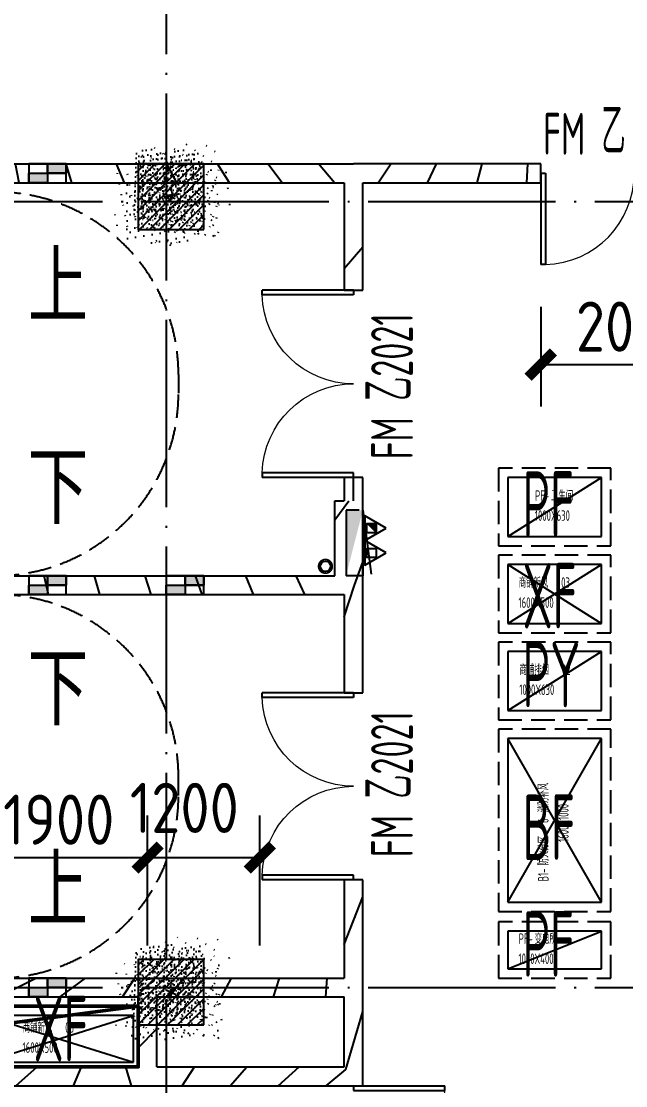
# Model space of a CAD drawing. Header units: inches. Extents: x 0 to 1813292486, y 0 to 3473589894.
# Drawn here: x 600589136 to 600595595, y 3473278568 to 3473289943 of the extents above; entities that cross this region are included whole.
import ezdxf
from ezdxf.enums import TextEntityAlignment as Align
from ezdxf.xclip import XClip

# ---------------------------------------------------------------- set-up
doc = ezdxf.new("R2010")
doc.units = ezdxf.units.IN
doc.header["$LTSCALE"] = 1000
doc.header["$MEASUREMENT"] = 0
doc.header["$XCLIPFRAME"] = 2
doc.linetypes.add('AX-MALL-GIRD-200$0$DOTE', pattern=[2.4200000000000004, 2, -0.2, 0.02, -0.2])
doc.linetypes.add('AX-MALL-WALL-P02-QT$0$DASH', pattern=[0.35, 0.25, -0.1])
for name, color, linetype in [('A-Anno-Note', 241, 'Continuous'), ('AX-MALL-DIM-P02$0$A-Anno-Dims', 3, 'Continuous'), ('AX-MALL-DIM-P02$0$A-Detl-Thin', 131, 'Continuous'), ('AX-MALL-GIRD-200$0$A-Grid', 222, 'AX-MALL-GIRD-200$0$DOTE'), ('AX-MALL-P02-200$0$A-Anno-Note', 241, 'Continuous'), ('AX-MALL-WALL-P02$0$A-Anno-Note', 241, 'Continuous'), ('AX-MALL-WALL-P02-QT$0$A-Accs', 181, 'Continuous'), ('AX-MALL-WALL-P02-QT$0$A-Anno-Dims', 3, 'Continuous'), ('AX-MALL-WALL-P02-QT$0$A-Anno-Note', 241, 'Continuous'), ('AX-MALL-WALL-P02-QT$0$A-Detl-Patt', 8, 'Continuous'), ('AX-MALL-WALL-P02-QT$0$A-Detl-Thin', 131, 'Continuous'), ('AX-MALL-WALL-P02-QT$0$A-Strs', 151, 'Continuous'), ('AX-MALL-WALL-P02-QT$0$A-Wall', 2, 'Continuous'), ('AX-MALL-WALL-P02-QT$0$A-Wall-Patt', 13, 'Continuous'), ('AX-MALL-WALL-P02-QT$0$A-Wind', 4, 'Continuous'), ('AX-MALL-WORD-P02$0$A-Wind-Iden', 11, 'Continuous'), ('AX-MALL-ZTKD-P02$0$A-Anno-Note', 241, 'Continuous'), ('MX-MALL-P02-LG$0$M-AC-DUCT-FLG', 40, 'Continuous'), ('MX-MALL-P02-LG$0$M-AC-DUCT-PAD', 70, 'Continuous'), ('MX-MALL-P02-LG$0$M-VT-DUCT-EAD', 4, 'Continuous'), ('MX-MALL-P02-LG$0$M-VT-DUCT-FLG', 40, 'Continuous'), ('MX-MALL-P02-LG$0$M-VT-DUCT-SAD', 90, 'Continuous'), ('MX-MALL-P02-LG$0$M-VT-DUCT-SED', 150, 'Continuous'), ('MX-MALL-P02-LG$0$M-VT-TEXT', 21, 'Continuous'), ('PX-MALL-P02-LG$0$P-Exsh', 31, 'Continuous'), ('PX-MALL-P02-LG$0$P-Hydt-Boxx', 221, 'Continuous'), ('PX-MALL-P02-LG$0$P-Hydt-Pipe', 221, 'Continuous'), ('PX-MALL-P02-LG$0$P-Pipe-Risr', 7, 'Continuous'), ('PX-MALL-P02-LG$0$P-Pipe-Risr-Arch', 6, 'Continuous'), ('PX-MALL-P02-LG$0$P-Pipe-Risr-W100', 6, 'Continuous'), ('PX-MALL-P02-LG$0$P-Pipe-Risr-W50', 6, 'Continuous'), ('SX-MALL-LT-TZ-2F(T)$0$SX-S1-TZ-(2F~3F)$0$TZ', 255, 'Continuous'), ('SX-MALL-LT-TZ-2F(T)$0$SX-S1-TZ-（-2F~-1F）$0$S-PATT-SOLD', 251, 'Continuous'), ('SX-MALL-NTKD-L-2F$0$S-HOLE', 5, 'Continuous'), ('SX-MALL-TZ-2F~3F$0$S-DIMS', 81, 'Continuous'), ('SX-MALL-WALL-L-1F~2F$0$S-COLU', 30, 'Continuous'), ('SX-MALL-WALL-L-1F~2F$0$S-PATT-WALL', 83, 'Continuous'), ('SX-MALL-WALL-L-1F~2F$0$单形心', 4, 'Continuous')]:
    doc.layers.add(name, color=color, linetype=linetype)
doc.styles.add('AX-MALL-DIM-P02$0$_TCH_DIM_T3', font='gbenor.shx')
doc.styles.add('AX-MALL-WALL-P02-QT$0$_TCH_DIM', font='gbenor.shx')
doc.styles.add('AX-MALL-WALL-P02-QT$0$STANDARD', font='gbenor.shx', dxfattribs={"bigfont": 'gbcbig.shx'})
doc.styles.add('AX-MALL-WORD-P02$0$_TCH_WINDOW', font='gbenor.shx', dxfattribs={"bigfont": 'gbcbig.shx'})
doc.styles.add('MX-MALL-P02-LG$0$_THVAC_WIN', font='gbenor.shx', dxfattribs={"bigfont": 'gbcbig.shx'})
doc.styles.add('PX-MALL-P02-LG$0$jzfz', font='gbenor.shx', dxfattribs={"bigfont": 'gbcbig.shx'})
doc.dimstyles.new('AX-MALL-DIM-P02$0$_TCH_ARCH&&180', dxfattribs={"dimtxt": 535.5, "dimasz": 270, "dimexe": 450, "dimexo": 450, "dimgap": 137.25, "dimtad": 1, "dimdec": 0, "dimzin": 0, "dimdsep": 46, "dimtxsty": 'AX-MALL-DIM-P02$0$_TCH_DIM_T3', "dimblk": 'AX-MALL-DIM-P02$0$_ArchTick', "dimcen": 0.09, "dimclrt": 7, "dimazin": 2, "dimtfac": 1, "dimtdec": 0, "dimtix": 1, "dimtmove": 2, "dimatfit": 3, "dimfxl": 500, "dimtolj": 1, "dimtzin": 0, "dimarcsym": 0})
pattern_1 = [(24.56816131876918, (600332848.5159376, 3473133887.589986), (-31.18316060756021, 68.21004687377882), []), (29.56816131876925, (600332848.5159376, 3473133887.589986), (97.53445422577846, -46.37920049590846), [11.25, -123.75]), (334.5681613187692, (600332848.5159376, 3473133887.589986), (19.88439775835759, 112.9961142864107), [9, -99]), (80.01956131876923, (600332856.6438087, 3473133883.725054), (117.4189029535321, 66.61682170576017), [9.5610285, -105.1713168]), (25.75236131876919, (600332858.9887226, 3473133915.702631), (141.3476152674957, -79.15081590010527), [16.87499999999951, -185.6249999999961]), (76.20376131876925, (600332870.7676862, 3473133909.106722), (182.3878362713222, 87.98253900728311), [14.3415432, -157.75695]), (330.7523613187692, (600332858.9887226, 3473133915.702631), (182.387767611897, 87.98268144025062), [13.49999999999976, -148.4999999999961]), (0.5681613187692669, (600332870.4268485, 3473133903.438077), (62.82047321120105, -87.84980446922418), [11.25, -123.75]), (305.5681613187692, (600332870.4268485, 3473133903.438077), (72.17288940056439, 89.18848105901375), [9, -99]), (51.01956131876926, (600332875.6618832, 3473133896.117257), (134.9933625470349, 1.33857134020591), [9.5610285, -105.1713168]), (17.06816131876921, (600332848.5159376, 3473133887.589986), (19.14085714793764, 46.15589493924091), [0.75, -97.8, 0.75, -100.5, 0.75, -99.375]), (347.0681613187692, (600332848.5159376, 3473133887.589986), (57.63084699394109, 41.66442757030211), [0.75, -57.3, 0.75, -95.55, 0.75, -37.875]), (307.0681613187692, (600332817.1703391, 3473133899.267141), (73.85474001336534, -31.12342331039777), [0.75, -37.5, 0.75, -117, 0.75, -155.25]), (297.0681613187692, (600332803.1140169, 3473133904.503534), (87.2164167648191, -16.46683781742514), [0.75, -48.75, 0.75, -77.69999999999999, 0.75, -110.25])]
pattern_2 = [(45, (0, 359.0227), (-353.55353201463, 353.55353201463), [])]

# ---------------------------------------------------------------- blocks, each defined once
blk = doc.blocks.new('AX-MALL-WORD-P02')
at = {"layer": 'AX-MALL-WORD-P02$0$A-Wind-Iden', "style": 'AX-MALL-WORD-P02$0$_TCH_WINDOW', "width": 0.7}
for s, height, rotation, p in [('FM', 446.25, 339.5681610836032, (600423721.3631675, 3473138343.954815)), ('乙', 506.3829787234042, 339.5681610836032, (600424306.8089864, 3473138125.859066)), ('2021', 446.25, 69.56816108351019, (600421589.3355352, 3473136606.099768)), ('乙', 506.3829787234042, 69.56816108351019, (600421499.2584424, 3473136364.30112)), ('FM', 446.25, 69.56816108351019, (600421281.1626935, 3473135778.855301)), ('2021', 446.25, 69.56816108351019, (600420105.1771313, 3473132622.095738)), ('乙', 506.3829787234042, 69.56816108351019, (600420015.1000385, 3473132380.29709)), ('FM', 446.25, 69.56816108351019, (600419797.0042896, 3473131794.851271))]:
    blk.add_text(s, height=height, rotation=rotation, dxfattribs=at).set_placement(p)
blk = doc.blocks.new('AX-MALL-GIRD-200')
at = {"layer": 'AX-MALL-GIRD-200$0$A-Grid'}
for p, q in [((600244912.440112, 3473204422.954183), (600602808.4442104, 3473071096.1909)), ((600241980.060326, 3473196551.41375), (600599876.0644244, 3473063224.650467)), ((600425246.1884615, 3473153968.780813), (600386516.6495125, 3473050005.053731))]:
    blk.add_line(p, q, dxfattribs=at)
blk = doc.blocks.new('SX-MALL-WALL-L-1F~2F$0$BANWANG_XINGXIN')
at = {"color": 0}
for points in [[(0.7071067811865476, 0.7071067811865475), (-0.7071067811865477, -0.7071067811865475)], [(-0.7071067811865475, 0.7071067811865476), (0.7071067811865474, -0.7071067811865477)]]:
    blk.add_lwpolyline(points, dxfattribs=at)
blk = doc.blocks.new('SX-MALL-WALL-L-1F~2F')
at = {"layer": 'SX-MALL-WALL-L-1F~2F$0$S-PATT-WALL'}
h = blk.add_hatch(dxfattribs=at)
h.set_pattern_fill('钢筋混凝土', color=256, scale=15, pattern_type=2)
h.set_pattern_definition(pattern_1)
h.paths.add_polyline_path([(600420044.8902464, 3473138860.836947), (600420289.2552285, 3473139516.79865), (600419633.2935256, 3473139761.163632), (600419388.9285436, 3473139105.201929)])
h = blk.add_hatch(dxfattribs=at)
h.set_pattern_fill('钢筋混凝土', color=256, scale=15, pattern_type=2)
h.set_pattern_definition(pattern_1)
h.paths.add_polyline_path([(600417077.6011778, 3473130895.587701), (600417321.9661599, 3473131551.549404), (600416666.0044571, 3473131795.914385), (600416421.639475, 3473131139.952682)])
at = {"layer": 'SX-MALL-WALL-L-1F~2F$0$S-COLU'}
for points in [[(600420044.8902464, 3473138860.836947), (600420289.2552285, 3473139516.79865), (600419633.2935256, 3473139761.163632), (600419388.9285436, 3473139105.201929)], [(600417077.6011778, 3473130895.587701), (600417321.9661599, 3473131551.549404), (600416666.0044571, 3473131795.914385), (600416421.639475, 3473131139.952682)]]:
    blk.add_lwpolyline(points, close=True, dxfattribs=at)
at = {"layer": 'SX-MALL-WALL-L-1F~2F$0$单形心', "xscale": 50, "yscale": 50, "zscale": 50}
for p in [(600419839.091886, 3473139311.000289), (600416871.8028175, 3473131345.751043)]:
    blk.add_blockref('SX-MALL-WALL-L-1F~2F$0$BANWANG_XINGXIN', p, dxfattribs=at)
blk = doc.blocks.new('SX-MALL-WALL-L-2F~3F')
ref = blk.add_blockref('SX-MALL-WALL-L-1F~2F', (0, 0))
XClip(ref).set_block_clipping_path([(600349769.7341375, 3473074679.418533), (600357001.7302529, 3473071985.287766), (600356499.8725733, 3473070638.124951), (600359302.5086629, 3473069594.060767), (600362345.1765132, 3473077761.653201), (600381551.4312518, 3473070606.759726), (600391553.7259278, 3473066880.611454), (600387749.827644, 3473056669.608357), (600391632.1759799, 3473055223.319679), (600395635.5522461, 3473065969.791956), (600406982.2408491, 3473061742.817497), (600403058.8006672, 3473051210.921831), (600412723.2437257, 3473047610.6332), (600445093.3740637, 3473134503.466942), (600393055.2444371, 3473153889.197227), (600387463.4997383, 3473138878.984498), (600380158.3525343, 3473141600.366193), (600382830.751978, 3473148774.027779), (600388210.8522022, 3473146769.782572), (600390696.2253517, 3473153441.399696), (600277474.697425, 3473195619.741203), (600273446.9822528, 3473184807.934726), (600257129.111771, 3473190886.82031), (600241575.9633431, 3473149136.690594), (600258197.8999482, 3473142944.531458), (600255239.7303221, 3473135003.762026), (600263182.3271956, 3473132044.911624), (600260741.6763649, 3473125493.34496), (600269350.4970673, 3473122286.306632), (600271511.1407766, 3473128086.235537), (600286270.1853781, 3473122588.058336), (600284109.5416689, 3473116788.129431), (600282580.7823727, 3473112684.400902), (600291840.7574171, 3473109234.788475), (600290827.7957876, 3473106515.642598), (600293360.405141, 3473105572.171298), (600294731.2544166, 3473109252.0137), (600323175.4764534, 3473098655.706329), (600321336.3302773, 3473093718.790065), (600344750.773286, 3473084996.222976), (600341987.4689643, 3473077578.540671), (600344583.6790427, 3473076611.376234), (600346015.5062013, 3473080454.904757), (600351201.5612961, 3473078522.947055)])
blk = doc.blocks.new('SX-MALL-WALL-2F~3F')
blk.add_blockref('SX-MALL-WALL-L-2F~3F', (0, 0))
blk = doc.blocks.new('MX-MALL-P02-LG')
at = {"layer": 'MX-MALL-P02-LG$0$M-AC-DUCT-FLG'}
for p, q in [((600421840.6741108, 3473134371.509793), (600422557.8337759, 3473133432.051431)), ((600421620.7456282, 3473133781.14426), (600422777.7622584, 3473134022.416964)), ((600414910.9020526, 3473131809.459827), (600416235.6966707, 3473130782.367222)), ((600414736.3556364, 3473131340.915754), (600416410.2430869, 3473131250.911295))]:
    blk.add_line(p, q, dxfattribs=at)
at = {"layer": 'MX-MALL-P02-LG$0$M-AC-DUCT-PAD'}
for p, q in [((600421840.6741108, 3473134371.509793), (600421620.7456282, 3473133781.14426)), ((600422777.7622584, 3473134022.416964), (600421840.6741108, 3473134371.509793)), ((600422557.8337759, 3473133432.051431), (600422777.7622584, 3473134022.416964)), ((600421620.7456282, 3473133781.14426), (600422557.8337759, 3473133432.051431)), ((600416410.2430869, 3473131250.911295), (600414910.9020526, 3473131809.459827)), ((600414736.3556364, 3473131340.915754), (600416235.6966707, 3473130782.367222)), ((600416235.6966707, 3473130782.367222), (600416410.2430869, 3473131250.911295))]:
    blk.add_line(p, q, dxfattribs=at)
at = {"layer": 'MX-MALL-P02-LG$0$M-VT-DUCT-EAD'}
for p, q in [((600422165.3304441, 3473135243.00177), (600421945.4019617, 3473134652.636237)), ((600423102.4185917, 3473134893.90894), (600422165.3304441, 3473135243.00177)), ((600422882.4901093, 3473134303.543407), (600423102.4185917, 3473134893.90894)), ((600421945.4019617, 3473134652.636237), (600422882.4901093, 3473134303.543407)), ((600420472.2302234, 3473130698.12425), (600420332.5930917, 3473130323.288991)), ((600421409.318371, 3473130349.031421), (600420472.2302234, 3473130698.12425)), ((600420332.5930917, 3473130323.288991), (600421269.6812394, 3473129974.196162)), ((600421269.6812394, 3473129974.196162), (600421409.318371, 3473130349.031421))]:
    blk.add_line(p, q, dxfattribs=at)
at = {"layer": 'MX-MALL-P02-LG$0$M-VT-DUCT-FLG'}
for p, q in [((600421945.4019617, 3473134652.636237), (600423102.4185917, 3473134893.90894)), ((600421296.0892957, 3473132909.652283), (600422453.105926, 3473133150.924986)), ((600421517.5371486, 3473130639.528747), (600421191.3614525, 3473132628.525835)), ((600420580.449001, 3473130988.621576), (600422128.4496001, 3473132279.433005)), ((600420332.5930917, 3473130323.288991), (600421409.318371, 3473130349.031421))]:
    blk.add_line(p, q, dxfattribs=at)
at = {"layer": 'MX-MALL-P02-LG$0$M-VT-DUCT-SAD'}
for p, q in [((600421191.3614525, 3473132628.525835), (600420580.449001, 3473130988.621576)), ((600422128.4496001, 3473132279.433005), (600421191.3614525, 3473132628.525835)), ((600421517.5371486, 3473130639.528747), (600422128.4496001, 3473132279.433005)), ((600420580.449001, 3473130988.621576), (600421517.5371486, 3473130639.528747))]:
    blk.add_line(p, q, dxfattribs=at)
at = {"layer": 'MX-MALL-P02-LG$0$M-VT-DUCT-SED'}
for p, q in [((600421516.0177785, 3473133500.017816), (600421296.0892957, 3473132909.652283)), ((600422453.105926, 3473133150.924986), (600421516.0177785, 3473133500.017816)), ((600422233.1774433, 3473132560.559453), (600422453.105926, 3473133150.924986)), ((600421296.0892957, 3473132909.652283), (600422233.1774433, 3473132560.559453))]:
    blk.add_line(p, q, dxfattribs=at)
at = {"layer": 'MX-MALL-P02-LG$0$M-VT-TEXT', "style": 'MX-MALL-P02-LG$0$_THVAC_WIN', "width": 0.7}
for s, height, rotation, p in [('PF-', 112.6582278481012, 339.5681613833999, (600422350.0910745, 3473134906.709584, -18000)), ('卫生间', 112.6582278481012, 339.5681613833999, (600422509.5146782, 3473134847.319613, -18000)), ('1000X630', 112.6582278481012, 339.5681613833999, (600422273.3757021, 3473134707.691484, -18000)), ('商铺新风', 112.6582278481011, 339.5681614556491, (600421861.7538979, 3473134097.54433, -14999.99999999999)), ('1600X500', 112.6582278481011, 339.5681614556491, (600421784.5966358, 3473133897.340043, -14999.99999999999)), ('03', 112.6582278481011, 339.5681614556491, (600422286.8835082, 3473133939.171076, -14999.99999999999)), ('商铺排烟', 112.6582278481014, 339.5681613766816, (600421544.3714051, 3473133221.991831, -20999.99999999998)), ('02', 112.6582278481014, 339.5681613766816, (600421969.5010152, 3473133063.618577, -20999.99999999998)), ('1000X630', 112.6582278481014, 339.5681613766816, (600421467.6560304, 3473133022.973731, -20999.99999999998)), ('消防补风', 112.6582278481011, 69.56816160620853, (600421322.9571663, 3473131737.490052, -20999.99999999999)), ('6-', 112.6582278481011, 69.56816160620853, (600421283.3638533, 3473131631.207649, -20999.99999999999)), ('1600X1000', 112.6582278481011, 69.56816160620853, (600421413.6467285, 3473131366.356681, -20999.99999999999)), ('商铺新风', 112.6582278481012, 339.5681612591187, (600415235.7993169, 3473131491.677244, -15000)), ('防火分区', 112.6582278481011, 69.56816160620853, (600421124.9906012, 3473131206.078038, -20999.99999999999)), ('1600X500', 112.6582278481012, 339.5681612591187, (600415158.6420541, 3473131291.472958, -15000)), ('03', 112.6582278481012, 339.5681612591187, (600415660.9289266, 3473131333.303989, -15000)), ('B1-', 112.6582278481011, 69.56816160620853, (600421065.6006317, 3473131046.654434, -20999.99999999999)), ('PF-', 112.6582278481012, 339.5681613833999, (600420533.2347422, 3473130531.330831, -21000)), ('变电所', 112.6582278481012, 339.5681613833999, (600420692.6583459, 3473130471.940861, -21000)), ('1000X400', 112.6582278481012, 339.5681613833999, (600420456.2984247, 3473130331.719637, -21000))]:
    blk.add_text(s, height=height, rotation=rotation, dxfattribs=at).set_placement(p)
blk = doc.blocks.new('SX-MALL-LT-TZ-2F(T)$0$SX-S1-TZ-（-2F~-1F）$0$55')
at = {"layer": 'SX-MALL-LT-TZ-2F(T)$0$SX-S1-TZ-（-2F~-1F）$0$S-PATT-SOLD'}
h = blk.add_hatch(color=251, dxfattribs=at)
h.dxf.hatch_style = 1
h.paths.add_polyline_path([(-77886.27864646912, -69271.32194751501), (-77686.2786450386, -69271.32194751501), (-77686.27864456177, -69371.3219473958), (-77886.27864551544, -69371.3219473958)])
h = blk.add_hatch(color=251, dxfattribs=at)
h.dxf.hatch_style = 1
h.paths.add_polyline_path([(-77686.27864599228, -69171.32194757462), (-77486.27864456177, -69171.3219474554), (-77486.27864456177, -69271.32194751501), (-77686.27864551544, -69271.32194757462)])
for p, q in [((-77886.27864551544, -69271.32194751501), (-77486.27864456177, -69271.32194751501)), ((-77686.2786450386, -69171.32194757462), (-77686.27864456177, -69371.3219474554))]:
    blk.add_line(p, q)
for points in [[(-77886.27864408493, -69371.32194751501), (-77486.27864408493, -69371.3219474554), (-77486.27864408493, -69171.3219474554), (-77886.27864456177, -69171.32194757462)], [(-77886.27864646912, -69271.32194751501), (-77686.2786450386, -69271.32194751501), (-77686.27864456177, -69371.3219473958), (-77886.27864551544, -69371.3219473958)], [(-77686.27864599228, -69171.32194757462), (-77486.27864456177, -69171.3219474554), (-77486.27864456177, -69271.32194751501), (-77686.27864551544, -69271.32194757462)]]:
    blk.add_lwpolyline(points, close=True)
blk = doc.blocks.new('SX-MALL-LT-TZ-2F(T)')
at = {"layer": 'SX-MALL-LT-TZ-2F(T)$0$SX-S1-TZ-(2F~3F)$0$TZ', "rotation": 339.5681613221936}
for p in [(600515670.4212072, 3473177799.685811), (600514134.4127519, 3473173676.497962), (600515511.9323182, 3473173163.331497), (600512633.3135731, 3473169647.018919)]:
    blk.add_blockref('SX-MALL-LT-TZ-2F(T)$0$SX-S1-TZ-（-2F~-1F）$0$55', p, dxfattribs=at)
blk = doc.blocks.new('SX-MALL-TZ-2F~3F')
at = {"layer": 'SX-MALL-TZ-2F~3F$0$S-DIMS', "rotation": 1.387142046460944e-06}
blk.add_blockref('SX-MALL-LT-TZ-2F(T)', (84.08594870567322, -14.53440642356873), dxfattribs=at)
blk = doc.blocks.new('SX-MALL-NTKD-L-2F')
at = {"layer": 'SX-MALL-NTKD-L-2F$0$S-HOLE', "lineweight": 50, "elevation": 2999.999999999998}
blk.add_lwpolyline([(600414671.4978513, 3473131311.72083), (600416264.5477008, 3473130718.263017), (600416491.4579029, 3473131327.36994), (600414898.4080535, 3473131920.827754)], close=True, dxfattribs=at)
blk.add_lwpolyline([(600416491.4579029, 3473131327.36994), (600415005.2806001, 3473131669.134359), (600414671.4978513, 3473131311.72083)], dxfattribs=at)
blk = doc.blocks.new('SX-MALL-NTKD-2F')
blk.add_blockref('SX-MALL-NTKD-L-2F', (0, 0))
blk = doc.blocks.new('AX-MALL-WALL-P02-QT$0$$DorLib2D$00000002')
for p, q in [((-0.5, -5.684341886080802e-17), (-0.5000000000000007, 0.4875)), ((-0.4750000000000007, 0.4875), (-0.5000000000000007, 0.4875)), ((-0.475, -2.842170943040401e-17), (-0.4750000000000007, 0.4875)), ((0.475, -2.842170943040401e-17), (0.4750000000000007, 0.4875)), ((0.4750000000000007, 0.4875), (0.5000000000000007, 0.4875)), ((0.5, -5.684341886080802e-17), (0.5000000000000007, 0.4875)), ((-0.5, -5.684341886080802e-17), (-0.475, -2.842170943040401e-17)), ((0.5, -5.684341886080802e-17), (0.475, -2.842170943040401e-17))]:
    blk.add_line(p, q)
at = {"lineweight": 13}
for centre, start, end in [((-0.4875, -4.263256414560601e-17), 0, 88.53071641864632), ((0.4875, -4.263256414560601e-17), 91.4692835813537, 180)]:
    blk.add_arc(centre, 0.4875, start, end, dxfattribs=at)
blk = doc.blocks.new('AX-MALL-WALL-P02-QT')
at = {"layer": 'AX-MALL-WALL-P02-QT$0$A-Wall-Patt'}
h = blk.add_hatch(dxfattribs=at)
h.set_pattern_fill('普通砖', color=256, scale=200, style=0)
h.set_pattern_definition(pattern_2)
h.paths.add_polyline_path([(600410820.9919344, 3473142937.291008), (600410848.5551945, 3473142820.309338), (600421625.0688847, 3473138805.741774), (600421742.0505549, 3473138833.305034), (600421788.5962657, 3473138958.25012), (600410918.3737607, 3473143007.726967)])
h = blk.add_hatch(dxfattribs=at)
h.set_pattern_fill('普通砖', color=256, scale=200, style=0)
h.set_pattern_definition(pattern_2)
h.paths.add_polyline_path([(600421812.486514, 3473138735.923208), (600423592.9539908, 3473138072.646828), (600423662.7725571, 3473138260.064457), (600421788.5962658, 3473138958.25012), (600421742.0505548, 3473138833.305034)])
h = blk.add_hatch(dxfattribs=at)
h.set_pattern_fill('普通砖', color=256, scale=200, style=0)
h.set_pattern_definition(pattern_2)
h.paths.add_polyline_path([(600409316.2197466, 3473138802.466733), (600409312.5467352, 3473138697.121491), (600420089.0604255, 3473134682.553929), (600420155.2059802, 3473134764.626316), (600420065.1701771, 3473134904.880841), (600409476.074116, 3473138849.629838)])
h = blk.add_hatch(dxfattribs=at)
h.set_pattern_fill('普通砖', color=256, scale=200, style=0)
h.set_pattern_definition(pattern_2)
h.paths.add_polyline_path([(600421625.0688847, 3473138805.741774), (600421223.6121273, 3473137728.090403), (600421411.0297565, 3473137658.271836), (600421812.486514, 3473138735.923208), (600421742.0505549, 3473138833.305034)])
h = blk.add_hatch(dxfattribs=at)
h.set_pattern_fill('普通砖', color=256, scale=200, style=0)
h.set_pattern_definition(pattern_2)
h.paths.add_polyline_path([(600420625.570886, 3473135549.823508), (600420712.8440932, 3473135784.095543), (600420525.426464, 3473135853.914109), (600420438.1532568, 3473135619.642075)])
h = blk.add_hatch(dxfattribs=at)
h.set_pattern_fill('普通砖', color=256, scale=200, style=0)
h.set_pattern_definition(pattern_2)
h.paths.add_polyline_path([(600420155.2059802, 3473134764.626316), (600420311.3873379, 3473134706.444177), (600420625.5708861, 3473135549.823508), (600420344.4444422, 3473135654.551358), (600420065.1701771, 3473134904.880841)])
h = blk.add_hatch(dxfattribs=at)
h.set_pattern_fill('普通砖', color=256, scale=200, style=0)
h.set_pattern_definition(pattern_2)
h.paths.add_polyline_path([(600420089.0604255, 3473134682.553929), (600419722.512952, 3473133698.611374), (600419909.9305812, 3473133628.792808), (600420311.3873379, 3473134706.444177), (600420155.2059802, 3473134764.626316)])
h = blk.add_hatch(dxfattribs=at)
h.set_pattern_fill('普通砖', color=256, scale=200, style=0)
h.set_pattern_definition(pattern_2)
h.paths.add_polyline_path([(600414862.8815159, 3473132111.918766), (600414933.3174751, 3473132014.53694), (600416526.3673247, 3473131421.079126), (600416643.3489947, 3473131448.642386), (600416689.8947057, 3473131573.587472), (600414909.4272265, 3473132236.863853)])
h = blk.add_hatch(dxfattribs=at)
h.set_pattern_fill('普通砖', color=256, scale=200, style=0)
h.set_pattern_definition(pattern_2)
h.paths.add_polyline_path([(600418810.2881612, 3473130676.965145), (600419211.7449179, 3473131754.616514), (600419024.3272886, 3473131824.435081), (600418657.7798151, 3473130840.492526), (600418685.3430749, 3473130723.510855)])
h = blk.add_hatch(dxfattribs=at)
h.set_pattern_fill('普通砖', color=256, scale=200, style=0)
h.set_pattern_definition(pattern_2)
h.paths.add_polyline_path([(600416643.3489947, 3473131448.642386), (600416713.784954, 3473131351.26056), (600418587.9612488, 3473130653.074896), (600418685.3430749, 3473130723.510855), (600418657.7798151, 3473130840.492526), (600416689.8947057, 3473131573.587472)])
h = blk.add_hatch(dxfattribs=at)
h.set_pattern_fill('普通砖', color=256, scale=200, style=0)
h.set_pattern_definition(pattern_2)
h.paths.add_polyline_path([(600416334.9836603, 3473130620.881191), (600416451.9653305, 3473130648.444451), (600416713.784954, 3473131351.26056), (600416643.3489947, 3473131448.642386), (600416526.3673247, 3473131421.079126), (600416264.5477012, 3473130718.263017)])
h = blk.add_hatch(dxfattribs=at)
h.set_pattern_fill('普通砖', color=256, scale=200, style=0)
h.set_pattern_definition(pattern_2)
h.paths.add_polyline_path([(600414554.5161815, 3473131284.15757), (600414507.9704707, 3473131159.212484), (600416288.4379495, 3473130495.936105), (600416334.9836603, 3473130620.881191), (600416264.5477012, 3473130718.263017), (600414671.4978515, 3473131311.72083)])
h = blk.add_hatch(dxfattribs=at)
h.set_pattern_fill('普通砖', color=256, scale=200, style=0)
h.set_pattern_definition(pattern_2)
h.paths.add_polyline_path([(600416334.9836603, 3473130620.881191), (600416288.4379495, 3473130495.936105), (600418256.3230588, 3473129762.841158), (600418353.7048851, 3473129833.277117), (600418326.1416252, 3473129950.258787), (600416451.9653305, 3473130648.444451)])
h = blk.add_hatch(dxfattribs=at)
h.set_pattern_fill('普通砖', color=256, scale=200, style=0)
h.set_pattern_definition(pattern_2)
h.paths.add_polyline_path([(600418353.7048851, 3473129833.277117), (600418478.6499712, 3473129786.731406), (600418810.2881612, 3473130676.965145), (600418685.3430749, 3473130723.510855), (600418587.9612488, 3473130653.074896), (600418326.1416252, 3473129950.258787)])
h = blk.add_hatch(dxfattribs=at)
h.set_pattern_fill('普通砖', color=256, scale=200, style=0)
h.set_pattern_definition(pattern_2)
h.paths.add_polyline_path([(600418256.3230588, 3473129762.841158), (600418443.7406881, 3473129693.022592), (600418478.6499712, 3473129786.731406), (600418353.7048851, 3473129833.277117)])
at = {"layer": 'AX-MALL-WALL-P02-QT$0$A-Detl-Thin', "linetype": 'AX-MALL-WALL-P02-QT$0$DASH'}
for points in [[(600421816.7838639, 3473134593.836706), (600422941.2896388, 3473134174.925309), (600423231.0366896, 3473134952.708472), (600422106.5309148, 3473135371.619869)], [(600421492.1275301, 3473133722.34473), (600422616.6333051, 3473133303.433332), (600422906.380356, 3473134081.216496), (600421781.8745811, 3473134500.127893)], [(600421167.4711978, 3473132850.852752), (600422291.9769727, 3473132431.941354), (600422581.7240239, 3473133209.724518), (600421457.2182491, 3473133628.635916)], [(600420451.8309026, 3473130929.822045), (600421576.3366752, 3473130510.910648), (600422257.0676979, 3473132338.232537), (600421132.5619254, 3473132757.143933)], [(600420203.9749935, 3473130264.48946), (600421328.4807687, 3473129845.578062), (600421537.9364686, 3473130407.830952), (600420413.4306935, 3473130826.74235)]]:
    blk.add_lwpolyline(points, close=True, dxfattribs=at)
at = {"layer": 'AX-MALL-WALL-P02-QT$0$A-Strs', "linetype": 'AX-MALL-WALL-P02-QT$0$DASH'}
for points in [[(600418104.1916522, 3473140010.658285, -0.4142135621634755), (600419250.7825103, 3473137502.605391), (600419180.9639434, 3473137315.187762, -0.4142135621629859), (600416672.9110521, 3473136168.596901, -0.4142135621629859)], [(600415171.8118696, 3473132139.117887, 0.4142135621634755), (600417679.8647661, 3473133285.70874), (600417749.683332, 3473133473.126369, 0.4142135621629859), (600416603.092483, 3473135981.179266, 0.4142135621629859)]]:
    blk.add_lwpolyline(points, format="xyb", dxfattribs=at)
at = {"layer": 'AX-MALL-WALL-P02-QT$0$A-Wall'}
for p, q in [((600410918.3737607, 3473143007.726967), (600421788.5962657, 3473138958.25012)), ((600410848.5551945, 3473142820.309338), (600421625.0688847, 3473138805.741774)), ((600423662.7725571, 3473138260.064457), (600421788.5962658, 3473138958.25012)), ((600409476.074116, 3473138849.629838), (600420065.1701771, 3473134904.880841)), ((600421625.0688847, 3473138805.741774), (600421223.6121273, 3473137728.090403)), ((600421411.0297565, 3473137658.271836), (600421812.486514, 3473138735.923208)), ((600421812.486514, 3473138735.923208), (600423592.9539908, 3473138072.646828)), ((600409312.5467352, 3473138697.121491), (600420089.0604255, 3473134682.553929)), ((600423592.9539908, 3473138072.646828), (600423662.7725571, 3473138260.064457)), ((600421223.6121273, 3473137728.090403), (600421411.0297565, 3473137658.271836)), ((600420525.426464, 3473135853.914109), (600420438.1532568, 3473135619.642075)), ((600420712.8440932, 3473135784.095543), (600420525.426464, 3473135853.914109)), ((600420625.570886, 3473135549.823508), (600420712.8440932, 3473135784.095543)), ((600420065.1701771, 3473134904.880841), (600420344.4444422, 3473135654.551358)), ((600420344.4444422, 3473135654.551358), (600420438.1532568, 3473135619.642075)), ((600420311.3873379, 3473134706.444177), (600420625.5708861, 3473135549.823508)), ((600420089.0604255, 3473134682.553929), (600419722.512952, 3473133698.611374)), ((600419909.9305812, 3473133628.792808), (600420311.3873379, 3473134706.444177)), ((600419722.512952, 3473133698.611374), (600419909.9305812, 3473133628.792808)), ((600414909.4272265, 3473132236.863853), (600416689.8947057, 3473131573.587472)), ((600414933.3174751, 3473132014.53694), (600416526.3673247, 3473131421.079126)), ((600419024.3272886, 3473131824.435081), (600418657.7798151, 3473130840.492526)), ((600419211.7449179, 3473131754.616514), (600419024.3272886, 3473131824.435081)), ((600418810.2881612, 3473130676.965145), (600419211.7449179, 3473131754.616514)), ((600416689.8947057, 3473131573.587472), (600418657.7798151, 3473130840.492526)), ((600416264.5477012, 3473130718.263017), (600416526.3673247, 3473131421.079126)), ((600416451.9653305, 3473130648.444451), (600416713.784954, 3473131351.26056)), ((600416713.784954, 3473131351.26056), (600418587.9612488, 3473130653.074896)), ((600414671.4978515, 3473131311.72083), (600416264.5477012, 3473130718.263017)), ((600414507.9704707, 3473131159.212484), (600416288.4379495, 3473130495.936105)), ((600416451.9653305, 3473130648.444451), (600418326.1416252, 3473129950.258787)), ((600418326.1416252, 3473129950.258787), (600418587.9612488, 3473130653.074896)), ((600418478.6499712, 3473129786.731406), (600418810.2881612, 3473130676.965145)), ((600416288.4379495, 3473130495.936105), (600418256.3230588, 3473129762.841158)), ((600418256.3230588, 3473129762.841158), (600418443.7406881, 3473129693.022592)), ((600418443.7406881, 3473129693.022592), (600418478.6499712, 3473129786.731406))]:
    blk.add_line(p, q, dxfattribs=at)
at = {"layer": 'AX-MALL-WALL-P02-QT$0$A-Anno-Dims'}
blk.add_blockref('SX-MALL-NTKD-2F', (0, 0), dxfattribs=at)
at = {"layer": 'AX-MALL-WALL-P02-QT$0$A-Detl-Patt'}
blk.add_blockref('SX-MALL-TZ-2F~3F', (0, 0), dxfattribs=at)
at = {"layer": 'AX-MALL-WALL-P02-QT$0$A-Detl-Thin'}
for name in ['MX-MALL-P02-LG', 'SX-MALL-WALL-2F~3F']:
    blk.add_blockref(name, (0, 0), dxfattribs=at)
at = {"layer": 'AX-MALL-WALL-P02-QT$0$A-Wind'}
blk.add_blockref('AX-MALL-GIRD-200', (0, 0), dxfattribs=at)
at = {"layer": 'AX-MALL-WALL-P02-QT$0$A-Wind', "xscale": -2000, "zscale": 200}
for p, yscale, rotation in [((600424564.9514208, 3473137817.262811), -2000, 339.56816130842), ((600420968.2281102, 3473136756.092973), 2000, 69.56816130806637), ((600419467.1289349, 3473132726.613944), 2000, 69.56816130908099), ((600418000.9390416, 3473128790.843728), -2000, 69.5681612970185)]:
    blk.add_blockref('AX-MALL-WALL-P02-QT$0$$DorLib2D$00000002', p, dxfattribs=dict(at, yscale=yscale, rotation=rotation))
at = {"layer": 'AX-MALL-WALL-P02-QT$0$A-Accs', "style": 'AX-MALL-WALL-P02-QT$0$STANDARD', "width": 0.6}
for s, p in [('PF', (600422090.6996121, 3473134594.007765)), ('XF', (600421748.5093865, 3473133675.448645)), ('PY', (600421454.771734, 3473132886.953301)), ('BF', (600420885.1867592, 3473131357.986563)), ('XF', (600415236.8220391, 3473131165.448005)), ('PF', (600420449.214663, 3473130187.683863))]:
    blk.add_text(s, height=699.9999999999998, rotation=339.5681613092246, dxfattribs=at).set_placement(p)
at = {"layer": 'AX-MALL-WALL-P02-QT$0$A-Anno-Note', "style": 'AX-MALL-WALL-P02-QT$0$_TCH_DIM', "width": 0.7}
for s, p in [('上', (600417960.4410532, 3473138650.255126)), ('下', (600417209.8914645, 3473136635.515611)), ('下', (600416459.341862, 3473134620.776078)), ('上', (600415708.7922754, 3473132606.036562))]:
    blk.add_text(s, height=675.177304964539, rotation=339.5681613092755, dxfattribs=at).set_placement(p)
blk = doc.blocks.new('AX-MALL-WALL-P02')
at = {"layer": 'AX-MALL-WALL-P02$0$A-Anno-Note'}
blk.add_blockref('AX-MALL-WORD-P02', (0, 0), dxfattribs=at)
blk.add_blockref('AX-MALL-WALL-P02-QT', (0, 0), dxfattribs=at)
blk = doc.blocks.new('PX-MALL-P02-LG$0$XHS1')
at = {"layer": 'PX-MALL-P02-LG$0$P-Hydt-Boxx', "ltscale": 0.7}
for p, q in [((350.0030006170273, 240), (-349.9969996213913, 240)), ((-349.9969997406006, 239.9999995231628), (-349.9969996213913, 60)), ((350.0030006170273, 240), (-332.898939371109, 327.2950124740601)), ((350.0030003786087, 200), (350.003000497818, 60)), ((350.0030006170273, 60), (-349.996999502182, 60))]:
    blk.add_line(p, q, dxfattribs=at)
blk.add_solid([(350.0030006170273, 240), (350.0030002593994, 60.00000047683716), (-349.9969996213913, 60)], dxfattribs=at)
blk = doc.blocks.new('PX-MALL-P02-LG$0$MHQ')
at = {"layer": 'PX-MALL-P02-LG$0$P-Exsh', "ltscale": 0.7}
h = blk.add_hatch(dxfattribs=at)
h.set_pattern_fill('ANSI31', color=256, scale=25, style=0)
h.set_pattern_definition([(45, (-160019.2306599375, -42228.3236173685), (-28.0633003783411, 28.0633003783411), [])])
h.paths.add_polyline_path([(-75.0000000015425, 185.1731819980414), (75, 185.1731819980414), (75, 35.17318199802685), (-75.0000000015425, 35.17318199802685)])
for points in [[(0, 346.4101615137042), (-200, -1.455191522836685e-11), (200, -1.455191522836685e-11)], [(0, 346.4101615137042), (-200, -1.455191522836685e-11), (200, -1.455191522836685e-11)], [(0, 346.4101615137042), (-200, -1.455191522836685e-11), (200, -1.455191522836685e-11)], [(-75.0000000015425, 185.1731819980414), (75, 185.1731819980414), (75, 35.17318199802685), (-75.0000000015425, 35.17318199802685)]]:
    blk.add_lwpolyline(points, close=True, dxfattribs=at)
blk = doc.blocks.new('PX-MALL-P02-LG$0$20200929200250')
at = {"layer": 'PX-MALL-P02-LG$0$P-Exsh', "ltscale": 0.7, "xscale": 0.6600000001490116, "yscale": 0.6600000001490116, "zscale": 0.6600000001490116}
for p in [(-132.0000001192093, 40), (131.9999997615814, 40)]:
    blk.add_blockref('PX-MALL-P02-LG$0$MHQ', p, dxfattribs=at)
blk = doc.blocks.new('PX-MALL-P02-LG$0$20211220143732')
at = {"layer": 'PX-MALL-P02-LG$0$P-Exsh'}
blk.add_blockref('PX-MALL-P02-LG$0$20200929200250', (-374.9999999407155, 219.6219584928522), dxfattribs=at)
at = {"layer": 'PX-MALL-P02-LG$0$P-Hydt-Boxx', "ltscale": 0.7, "xscale": -1}
blk.add_blockref('PX-MALL-P02-LG$0$XHS1', (-349.9969999989844, 0), dxfattribs=at)
blk = doc.blocks.new('PX-MALL-P02-LG$0$P-Risr')
at = {"layer": 'PX-MALL-P02-LG$0$P-Pipe-Risr-W50'}
h = blk.add_hatch(color=0, dxfattribs=at)
edge = h.paths.add_edge_path()
edge.add_ellipse((0, 0), major_axis=(47.05795628796547, 47.05795628796547), ratio=0.9999999999999695, start_angle=225.0000000000009, end_angle=405.0000000000009, ccw=False)
edge.add_ellipse((0, 0), major_axis=(47.05795628796764, 47.05795628796764), ratio=0.9999999999998785, start_angle=133.9675974886221, end_angle=225.0000000000035, ccw=False)
edge.add_line((-66.53919663240958, 1.199087783927098), (-54.4367953546693, 1.199087783927098))
edge.add_ellipse((0, 0), major_axis=(-38.50196423560672, 38.50196423560672), ratio=0.9999999999999859, start_angle=43.73814098242129, end_angle=134.9999999999996)
edge.add_ellipse((0, 0), major_axis=(38.50196423561096, 38.50196423561096), ratio=0.9999999999998216, start_angle=225.0000000000051, end_angle=405.0000000000051)
edge.add_ellipse((0, 0), major_axis=(38.50196423560679, 38.50196423560679), ratio=0.9999999999999831, start_angle=45.00000000000048, end_angle=133.7381409824204)
edge.add_line((-54.43679535467527, 1.199087783927098), (-66.53919663241555, 1.199087783927098))
edge.add_ellipse((0, 0), major_axis=(-47.05795628796762, 47.05795628796762), ratio=0.9999999999998742, start_angle=-45.00000000000358, end_angle=43.967597488629224, ccw=False)
at = {"layer": 'PX-MALL-P02-LG$0$P-Pipe-Risr-Arch', "ltscale": 0.7}
blk.add_circle((0, 0), 59.29000000000001, dxfattribs=at)
at = {"layer": 'PX-MALL-P02-LG$0$P-Pipe-Risr-W100', "color": 0, "const_width": 15}
blk.add_lwpolyline([(-75, 0, 1), (75, 0, 1)], format="xyb", close=True, dxfattribs=at)
at = {"layer": 'PX-MALL-P02-LG$0$P-Pipe-Risr-W50'}
blk.add_circle((0, 0), 54.45000000000001, dxfattribs=at)
at = {"layer": 'PX-MALL-P02-LG$0$P-Pipe-Risr', "style": 'PX-MALL-P02-LG$0$jzfz', "width": 0.6, "flags": 1}
for tag, p in [('SYS-MARK', (0.3310501334344735, -45.65933377496549)), ('RANGE', (0.3337570973526454, -45.67887874227017))]:
    blk.add_attdef(tag, text='', height=0.015625, dxfattribs=at).set_placement(p, align=Align.MIDDLE)
blk = doc.blocks.new('PX-MALL-P02-LG')
at = {"layer": 'PX-MALL-P02-LG$0$P-Exsh', "rotation": 249.568160562222}
blk.add_blockref('PX-MALL-P02-LG$0$20211220143732', (600420121.3954661, 3473134883.93527), dxfattribs=at)
at = {"layer": 'PX-MALL-P02-LG$0$P-Hydt-Pipe', "color": 221, "rotation": 339.5681610624325}
blk.add_blockref('PX-MALL-P02-LG$0$P-Risr', (600420006.3706449, 3473135033.498937), dxfattribs=at)
blk = doc.blocks.new('AX-MALL-ZTKD-P02')
at = {"layer": 'AX-MALL-ZTKD-P02$0$A-Anno-Note'}
blk.add_blockref('AX-MALL-GIRD-200', (0, 0), dxfattribs=at)
blk = doc.blocks.new('AX-MALL-DIM-P02$0$_ArchTick')
at = {"color": 0, "linetype": 'ByBlock', "const_width": 0.4}
blk.add_lwpolyline([(-0.5, -0.5), (0.5, 0.5)], dxfattribs=at)
blk = doc.blocks.new('*D1248')
at = {"layer": 'AX-MALL-DIM-P02$0$A-Anno-Dims', "color": 0, "lineweight": -2, "transparency": 16777216}
for p, q in [((600415031.6097201, 3473132564.844711), (600415516.1557943, 3473133865.537083)), ((600415359.0640203, 3473133443.847416), (600417139.5314993, 3473132780.571037)), ((600416812.0771991, 3473131901.568332), (600417296.6232733, 3473133202.260704))]:
    blk.add_line(p, q, dxfattribs=at)
at = {"layer": 'AX-MALL-DIM-P02$0$A-Anno-Dims', "color": 0, "lineweight": -2, "transparency": 16777216, "xscale": 270, "yscale": 270, "zscale": 270}
for p, rotation in [((600415359.0640203, 3473133443.847416), 159.5681613290352), ((600417139.5314993, 3473132780.571037), 339.5681613290352)]:
    blk.add_blockref('AX-MALL-DIM-P02$0$_ArchTick', p, dxfattribs=dict(at, rotation=rotation))
at = {"layer": 'AX-MALL-DIM-P02$0$A-Anno-Dims', "color": 7, "transparency": 16777216, "insert": (600416390.6803565, 3473133491.729927), "char_height": 535.5, "attachment_point": 5, "rotation": 339.5681613290352, "style": 'AX-MALL-DIM-P02$0$_TCH_DIM_T3'}
blk.add_mtext('\\A1;1900', dxfattribs=at)
blk = doc.blocks.new('*D1249')
at = {"layer": 'AX-MALL-DIM-P02$0$A-Anno-Dims', "color": 0, "lineweight": -2, "transparency": 16777216}
for p, q in [((600416812.0771992, 3473131901.568332), (600417296.6232734, 3473133202.260704)), ((600417139.5314991, 3473132780.571037), (600418264.0372751, 3473132361.65964)), ((600417936.5829751, 3473131482.656934), (600418421.1290493, 3473132783.349306))]:
    blk.add_line(p, q, dxfattribs=at)
at = {"layer": 'AX-MALL-DIM-P02$0$A-Anno-Dims', "color": 0, "lineweight": -2, "transparency": 16777216, "xscale": 270, "yscale": 270, "zscale": 270}
for p, rotation in [((600417139.5314991, 3473132780.571037), 159.5681613310391), ((600418264.0372751, 3473132361.65964), 339.5681613310392)]:
    blk.add_blockref('AX-MALL-DIM-P02$0$_ArchTick', p, dxfattribs=dict(at, rotation=rotation))
at = {"layer": 'AX-MALL-DIM-P02$0$A-Anno-Dims', "color": 7, "transparency": 16777216, "insert": (600417692.8172648, 3473133141.10479), "char_height": 535.5, "attachment_point": 5, "rotation": 339.5681613310391, "style": 'AX-MALL-DIM-P02$0$_TCH_DIM_T3'}
blk.add_mtext('\\A1;1200', dxfattribs=at)
blk = doc.blocks.new('*D1507')
at = {"layer": 'AX-MALL-DIM-P02$0$A-Anno-Dims', "color": 0, "lineweight": -2, "transparency": 16777216}
for p, q in [((600423130.4059892, 3473136831.005033), (600422757.4962575, 3473135829.983935)), ((600422914.5880315, 3473136251.673601), (600424788.7643251, 3473135553.487939)), ((600425004.5822825, 3473136132.819371), (600424631.6725512, 3473135131.798273))]:
    blk.add_line(p, q, dxfattribs=at)
at = {"layer": 'AX-MALL-DIM-P02$0$A-Anno-Dims', "color": 0, "lineweight": -2, "transparency": 16777216, "xscale": 270, "yscale": 270, "zscale": 270}
for p, rotation in [((600422914.5880315, 3473136251.673601), 159.5681613264791), ((600424788.7643251, 3473135553.487939), 339.5681613264791)]:
    blk.add_blockref('AX-MALL-DIM-P02$0$_ArchTick', p, dxfattribs=dict(at, rotation=rotation))
at = {"layer": 'AX-MALL-DIM-P02$0$A-Anno-Dims', "color": 7, "transparency": 16777216, "insert": (600423993.0587751, 3473136282.10147), "char_height": 535.5, "attachment_point": 5, "rotation": 339.56816132647907, "style": 'AX-MALL-DIM-P02$0$_TCH_DIM_T3'}
blk.add_mtext('\\A1;2000', dxfattribs=at)
blk = doc.blocks.new('AX-MALL-DIM-P02')
at = {"layer": 'AX-MALL-DIM-P02$0$A-Detl-Thin'}
blk.add_blockref('AX-MALL-ZTKD-P02', (-2.384185791015625e-06, 9.5367431640625e-07), dxfattribs=at)
at = {"layer": 'AX-MALL-DIM-P02$0$A-Anno-Dims'}
for p1, p2, distance, picture, middle in [((600423287.4977633, 3473137252.694699), (600425161.6740569, 3473136554.509037), -1068.2251199751263, '*D1507', (600423993.0587751, 3473136282.10147)), ((600414874.517946, 3473132143.155046), (600416654.9854251, 3473131479.878666), 1388.0149644984542, '*D1248', (600416390.6803565, 3473133491.729927))]:
    dim = blk.add_aligned_dim(p1=p1, p2=p2, distance=distance, dimstyle='AX-MALL-DIM-P02$0$_TCH_ARCH&&180', dxfattribs=at)
    dim.commit()
    dim.dimension.update_dxf_attribs({"geometry": picture, "text_midpoint": middle})
dim = blk.add_linear_dim(base=(600418264.0372751, 3473132361.65964), p1=(600416654.9854252, 3473131479.878666), p2=(600417779.4912012, 3473131060.967268), angle=339.5681613097041, dimstyle='AX-MALL-DIM-P02$0$_TCH_ARCH&&180', dxfattribs=at)
dim.commit()
dim.dimension.update_dxf_attribs({"geometry": '*D1249', "text_midpoint": (600417692.8172648, 3473133141.10479), "dimtype": 129})
blk = doc.blocks.new('AX-MALL-P02-200')
at = {"layer": 'AX-MALL-P02-200$0$A-Anno-Note'}
blk.add_blockref('AX-MALL-WALL-P02', (0, 0), dxfattribs=at)
for name in ['AX-MALL-DIM-P02', 'PX-MALL-P02-LG']:
    blk.add_blockref(name, (0, 0), dxfattribs=at)

msp = doc.modelspace()

# ---------------------------------------------------------------- block references
at = {"layer": 'A-Anno-Note', "rotation": 20.43183869077545}
msp.add_blockref('AX-MALL-P02-200', (1250392458.527329, 9048125.682563305), dxfattribs=at)

doc.saveas('drawing.dxf')
